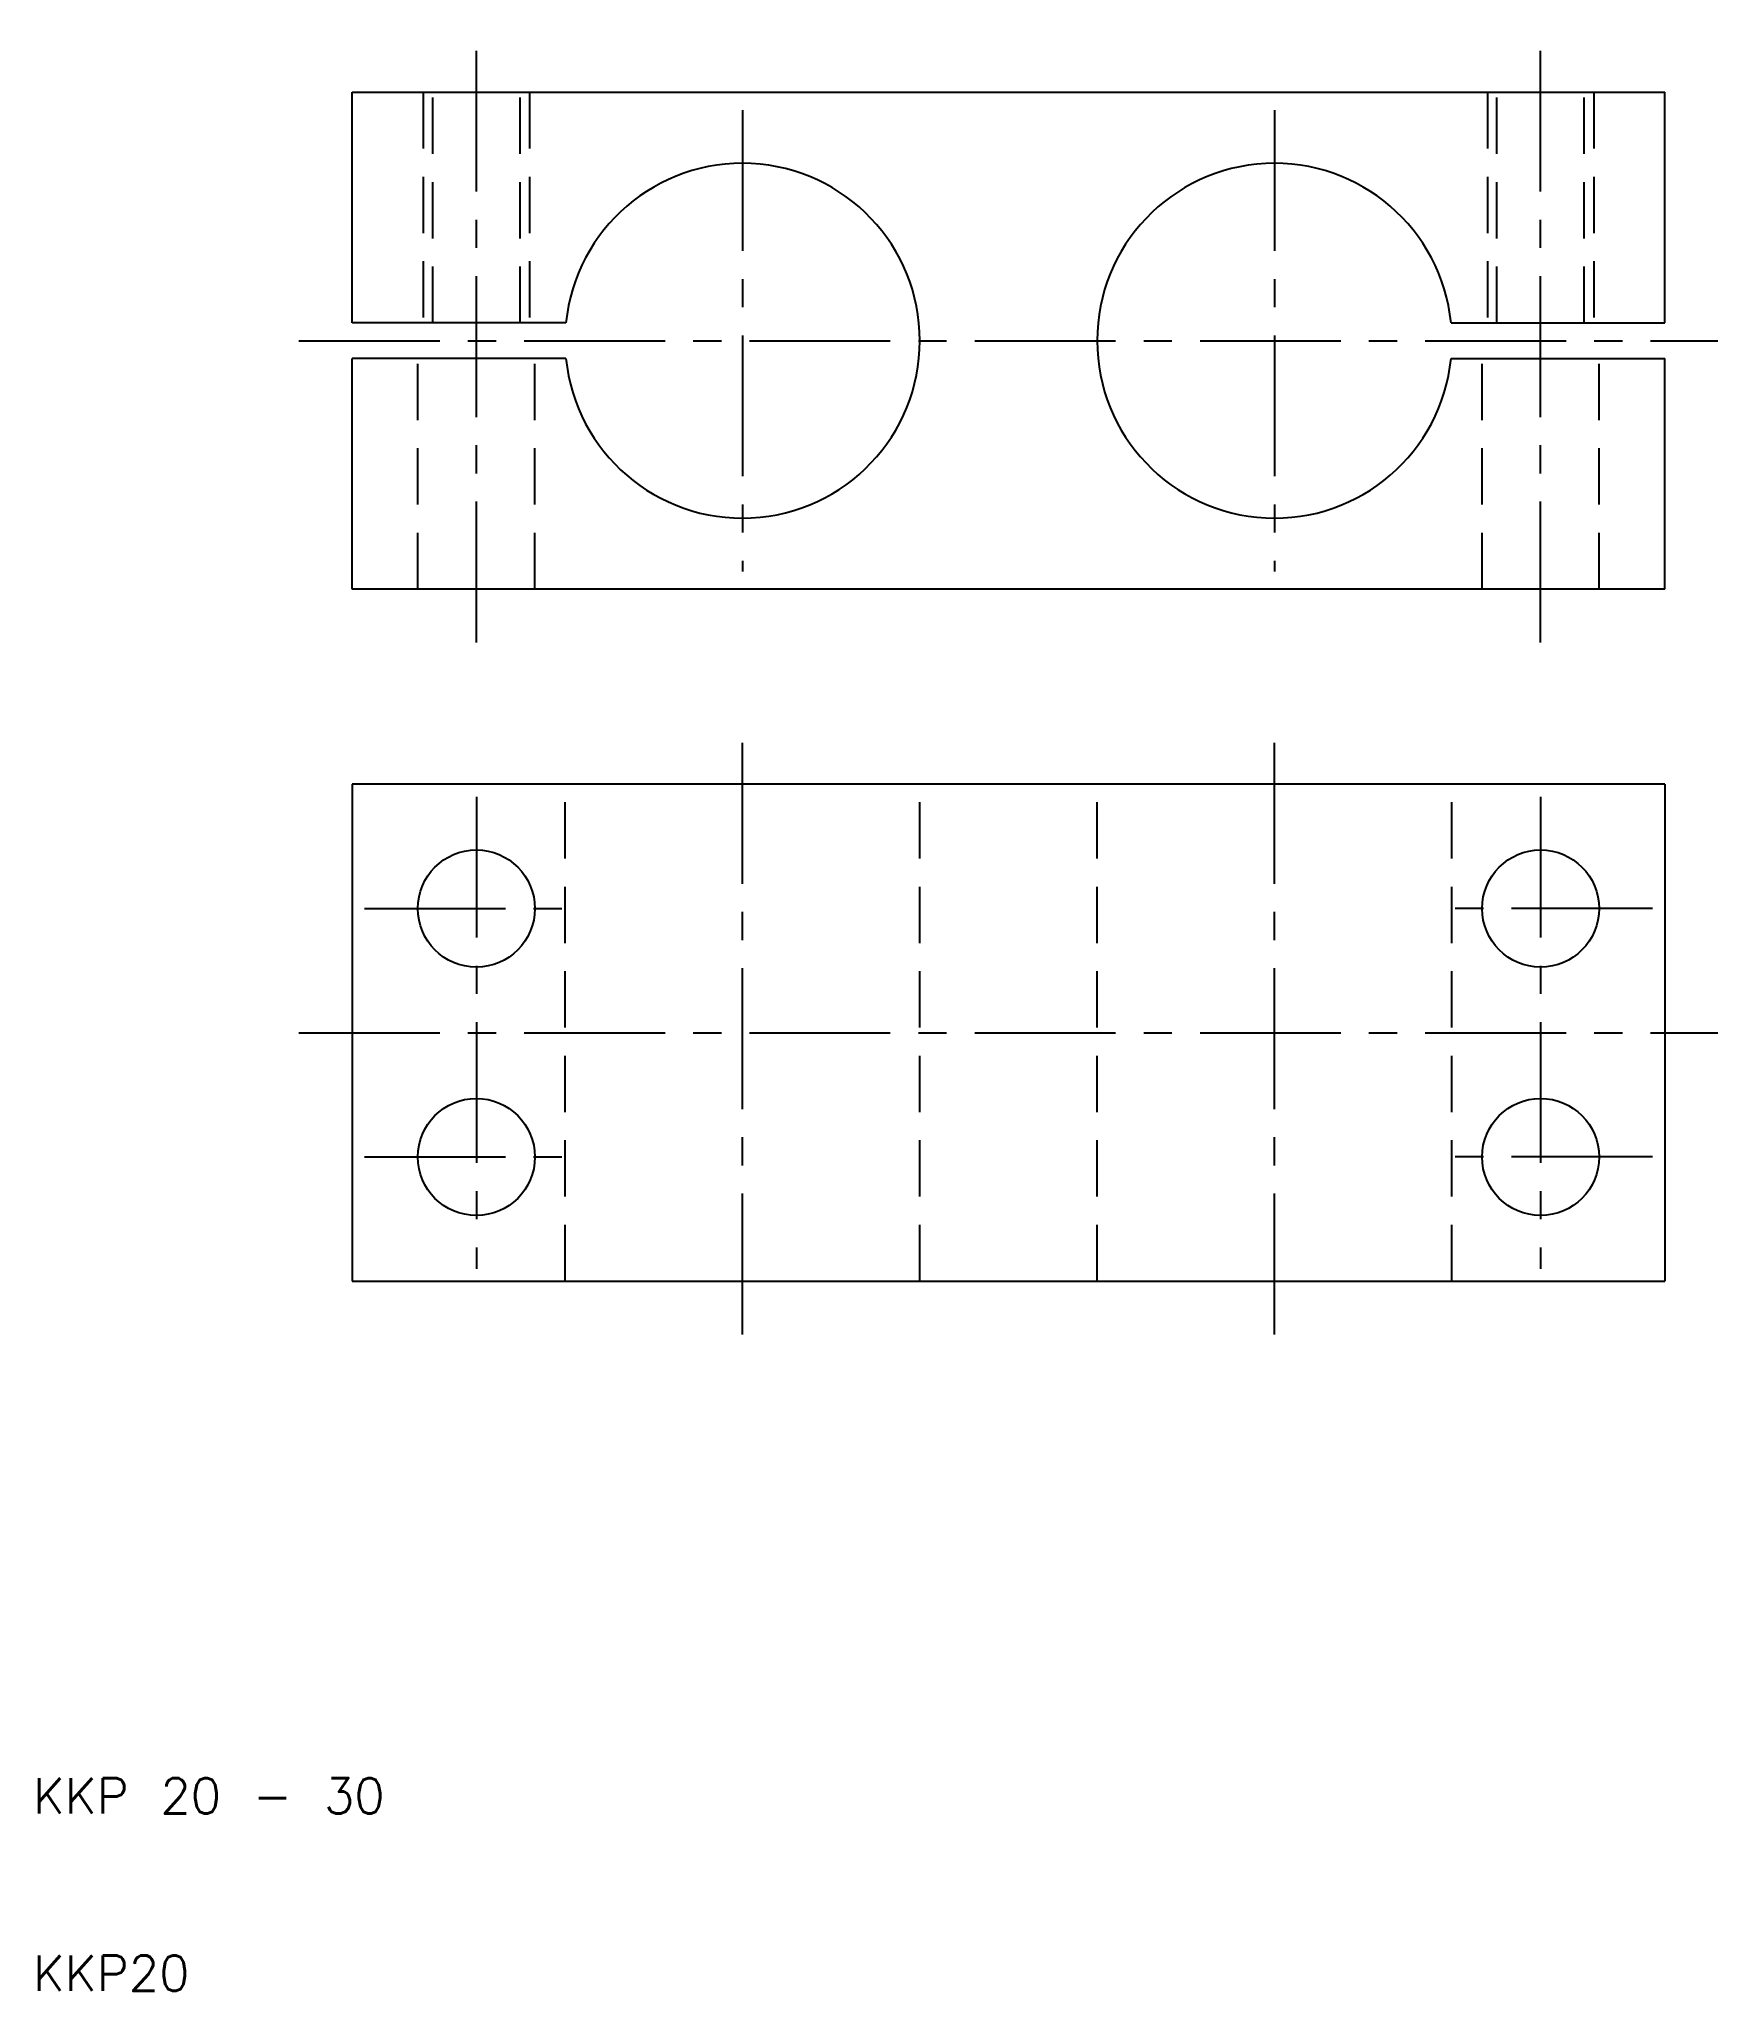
# Model space of a CAD drawing. Extents: x 10 to 105, y 10 to 120.
import ezdxf

# ---------------------------------------------------------------- set-up
doc = ezdxf.new("R2010")
doc.units = 0
doc.header["$LTSCALE"] = 0.25
doc.linetypes.add('CENTER', pattern=[50.8, 31.75, -6.35, 6.35, -6.35])
doc.linetypes.add('DASHED', pattern=[19.05, 12.7, -6.35])
doc.layers.get('0').update_dxf_attribs({"linetype": 'CONTINUOUS'})
doc.layers.add('CENTER', color=1, linetype='CENTER')
doc.styles.get("Standard").update_dxf_attribs({"font": 'txt.shx', "bigfont": 'extfont.shx'})

msp = doc.modelspace()

# ---------------------------------------------------------------- linework, layer by layer
for p, q in [((28, 117), (102, 117)), ((28, 104), (28, 117)), ((102, 104), (102, 117)), ((40.05, 104), (28, 104)), ((89.95, 104), (102, 104)), ((40.05, 102), (28, 102)), ((28, 89), (28, 102)), ((89.95, 102), (102, 102)), ((102, 89), (102, 102)), ((102, 89), (28, 89)), ((102, 78), (28, 78)), ((28, 78), (28, 50)), ((102, 78), (102, 50)), ((28, 50), (102, 50))]:
    msp.add_line(p, q)
at = {"color": 3, "linetype": 'DASHED'}
for p, q in [((32, 117), (32, 104)), ((32.54, 104), (32.54, 117)), ((37.46, 104), (37.46, 117)), ((38, 117), (38, 104)), ((92, 117), (92, 104)), ((92.54, 104), (92.54, 117)), ((97.46, 104), (97.46, 117)), ((98, 117), (98, 104)), ((31.7, 89), (31.7, 102)), ((38.3, 89), (38.3, 102)), ((91.7, 89), (91.7, 102)), ((98.3, 89), (98.3, 102)), ((40, 50), (40, 78)), ((60, 50), (60, 78)), ((70, 50), (70, 78)), ((90, 50), (90, 78))]:
    msp.add_line(p, q, dxfattribs=at)
for centre in [(35, 71), (95, 71), (35, 57), (95, 57)]:
    msp.add_circle(centre, 3.3)
for centre, start, end in [((50, 103), 185.7392, 174.2608), ((80, 103), 5.7392, 354.2608)]:
    msp.add_arc(centre, 10, start, end)
at = {"layer": 'CENTER', "color": 1, "linetype": 'CENTER'}
for p, q in [((35, 86), (35, 120)), ((95, 86), (95, 120)), ((50, 116), (50, 90)), ((80, 116), (80, 90)), ((25, 103), (105, 103)), ((50, 47), (50, 81)), ((80, 47), (80, 81)), ((35, 77.3), (35, 50.7)), ((95, 77.3), (95, 50.7)), ((28.7, 71), (41.3, 71)), ((101.3, 71), (88.7, 71)), ((25, 64), (105, 64)), ((28.7, 57), (41.3, 57)), ((101.3, 57), (88.7, 57))]:
    msp.add_line(p, q, dxfattribs=at)

# ---------------------------------------------------------------- texts
for s, p in [('KKP 20 - 30', (10, 20)), ('KKP20', (10, 10))]:
    msp.add_text(s, height=2).set_placement(p)

doc.saveas('drawing.dxf')
